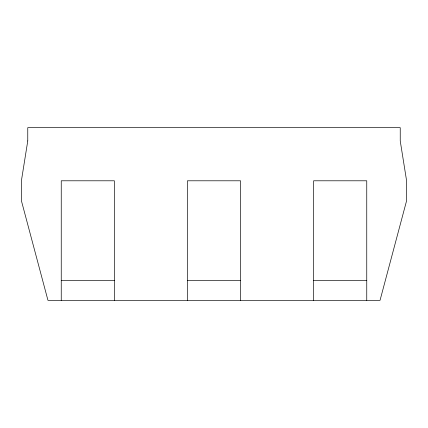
<?xml version="1.0" encoding="UTF-8"?>
<svg xmlns="http://www.w3.org/2000/svg" width="428" height="428" viewBox="0 0 428 428"><rect width="100%" height="100%" fill="white"/><g stroke="black" fill="none" stroke-linecap="round" stroke-linejoin="round"><path stroke-width="0.64" d="M61.247 280.415L114.378 280.415M187.432 280.415L240.568 280.415M313.622 280.415L366.753 280.415M366.753 300.338L366.753 180.793L313.622 180.793L313.622 300.338M240.568 300.338L240.568 180.793L187.432 180.793L187.432 300.338M114.378 300.338L114.378 180.793L61.247 180.793L61.247 300.338M27.761 140.946L21.4 180.793L21.4 200.716L47.963 300.338L380.037 300.338L406.6 200.716L406.6 180.793L400.239 140.946L400.239 127.662L27.761 127.662L27.761 140.946"/></g></svg>
